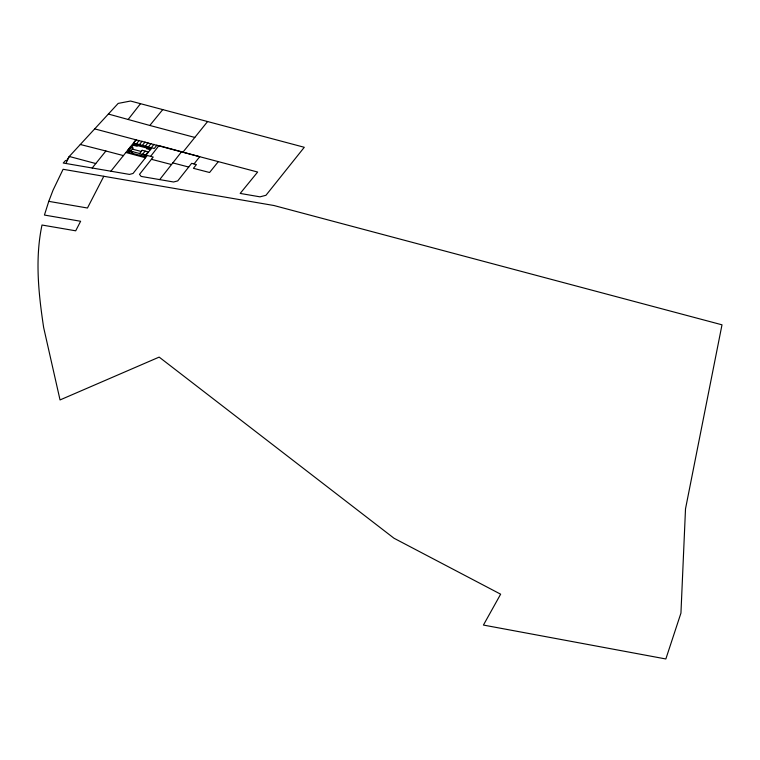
<?xml version="1.0" encoding="UTF-8"?>
<svg xmlns="http://www.w3.org/2000/svg" width="760" height="760" viewBox="0 0 760 760"><rect width="100%" height="100%" fill="white"/><g stroke="black" fill="none" stroke-linecap="round" stroke-linejoin="round"><path stroke-width="1.14" d="M48.773 201.352L53.029 190.218L63.099 169.29L273.923 205.513L722 324.815L685.51 508.839L680.941 613.101L665.845 658.967L483.426 625.062L500.64 594.187L393.993 538.232L159.163 357.105L60.04 399.94L43.653 327.541C38.561 293.74 34.827 258.78 41.999 225.026L75.706 230.812L80.627 221.264L44.431 215.052L48.773 201.352L87.457 208.012L103.806 176.282M95.788 163.542L69.264 156.475L66.614 160.673L65.578 160.483L63.232 163.03L65.901 163.486L69.264 156.475L118.18 103.407L130.549 101.032L304.285 147.288L265.952 195.291L260.015 196.84L240.189 193.429L257.649 172.045L94.686 128.886M150.623 156.37L158.935 145.597L199.718 156.702L194.028 163.951L191.653 163.324L177.736 180.899L173.575 181.991L141.132 176.415L139.507 174.353L153.207 157.054L147.288 155.486L133.038 173.47L129.475 174.41L65.901 163.486M136.448 143.877L139.127 140.439M131.632 153.159L132.753 151.725M137.531 145.607L137.037 146.233L133.228 145.236M139.412 144.647L142.091 141.218M142.386 145.416L145.065 141.987M145.359 146.195L148.038 142.757M141.141 155.638L142.262 154.195L146.082 155.192M147.041 148.077L146.547 148.703L150.366 149.701M142.443 154.517L145.112 151.078M148.333 146.965L151.012 143.535M151.297 147.734L153.976 144.305M156.95 145.084L154.27 148.513L133.475 143.099L136.154 139.669L110.874 171.218M128.136 119.481L140.505 103.683M159.695 179.607L181.478 151.857M182.884 152.237L207.594 121.543M218.32 161.623L209.57 172.501L193.439 168.321L196.403 164.578L194.028 163.951M92.178 168.007L105.906 151.002L123.528 155.629M108.366 114.038L149.825 125.457L162.744 109.602M80.303 144.495L105.906 151.002M133.722 144.609L150.85 149.064M132.335 149.141L141.246 151.458M128.943 150.727L139.641 153.511M172.814 162.897L188.718 167.048M151.43 159.305L171.513 164.54M149.825 125.457L194.807 137.427M126.036 152.523L145.483 157.776M130.264 147.221L127.585 150.651L130.549 151.42L133.228 147.991L130.264 147.221M134.349 143.802L127.823 152.171L144.951 156.626L151.487 148.257L134.349 143.802M142.148 150.309L139.469 153.739L145.407 155.287L148.086 151.857L142.148 150.309"/></g></svg>
